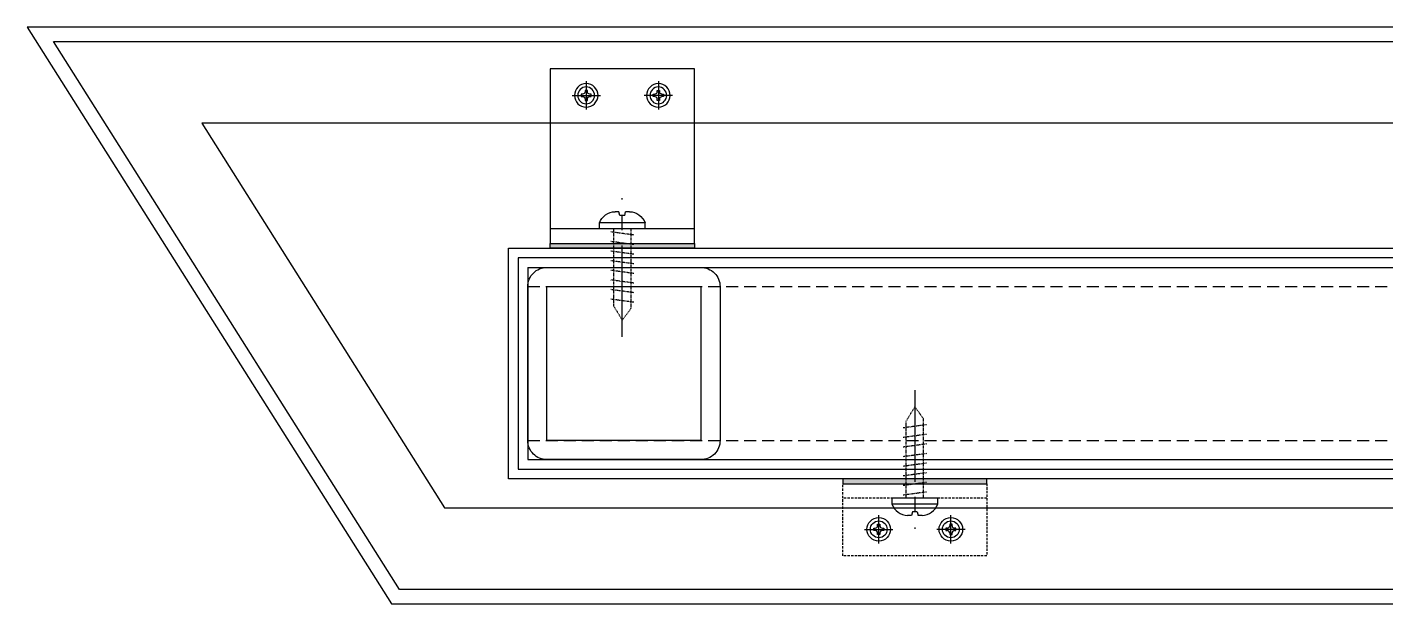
# Model space of a CAD drawing. Header units: millimetres. Extents: x 0 to 119933, y -45162 to 41221.
# Drawn here: x 40136.7 to 40419.3, y 12844.3 to 12964.3 of the extents above; entities that cross this region are included whole.
import ezdxf

# ---------------------------------------------------------------- set-up
doc = ezdxf.new("R2010")
doc.units = ezdxf.units.MM
for name, pattern in [('( Dashed )', [0.75, 0.5, -0.25]), ('CENTER2', [28.575, 19.05, -3.175, 3.175, -3.175]), ('HIDDEN', [0.375, 0.25, -0.125]), ('HIDDEN2', [0.1875, 0.125, -0.0625])]:
    doc.linetypes.add(name, pattern=pattern)
for name, color, linetype in [('CASTFIX', 1, 'Continuous'), ('CW', 4, 'Continuous'), ('F-Alum', 4, 'Continuous'), ('F-hatch', 8, 'Continuous'), ('F-Misc', 8, 'Continuous'), ('F-SSTEEL', 3, 'Continuous'), ('F_ALUM', 4, 'Continuous'), ('HIDDEN', 1, 'HIDDEN')]:
    doc.layers.add(name, color=color, linetype=linetype)

# ---------------------------------------------------------------- blocks, each defined once
blk = doc.blocks.new('ding1')
at = {"layer": 'CASTFIX', "color": 9, "linetype": 'CENTER2'}
blk.add_line((1214.68, -4175.42), (1214.68, -4204.3), dxfattribs=at)
at = {"layer": 'CASTFIX', "color": 8, "linetype": 'HIDDEN2'}
for p, q in [((1212.88, -4181.86), (1214.68, -4178.92)), ((1214.68, -4178.92), (1216.48, -4181.34)), ((1212.88, -4197.92), (1212.88, -4181.86)), ((1216.48, -4197.92), (1216.48, -4181.34)), ((1217.08, -4182.62), (1212.28, -4183.27)), ((1217.08, -4184.62), (1212.28, -4185.27)), ((1217.08, -4186.62), (1212.28, -4187.27)), ((1217.08, -4188.62), (1212.28, -4189.27)), ((1217.08, -4190.62), (1212.28, -4191.27)), ((1217.08, -4192.62), (1212.28, -4193.27)), ((1217.08, -4194.62), (1212.28, -4195.27)), ((1217.08, -4196.62), (1212.28, -4197.27))]:
    blk.add_line(p, q, dxfattribs=at)
at = {"layer": 'CASTFIX'}
for p, q in [((1209.93, -4197.92), (1209.93, -4199.17)), ((1219.43, -4197.92), (1209.93, -4197.92)), ((1219.43, -4197.92), (1219.43, -4199.17)), ((1219.43, -4199.17), (1209.93, -4199.17)), ((1213.98, -4201.47), (1213.18, -4201.47)), ((1214.18, -4200.72), (1213.98, -4201.47)), ((1215.18, -4200.72), (1214.18, -4200.72)), ((1215.18, -4200.72), (1215.38, -4201.47)), ((1216.18, -4201.47), (1215.38, -4201.47))]:
    blk.add_line(p, q, dxfattribs=at)
for centre, start, end in [((1213.34, -4197.8), 201.9199, 267.5066), ((1216.02, -4197.8), 272.4934, 338.0801)]:
    blk.add_arc(centre, 3.68, start, end, dxfattribs=at)
blk = doc.blocks.new('A$C0AEB27A4')
at = {"layer": 'F-hatch'}
blk.add_hatch(color=256, dxfattribs=at).paths.add_polyline_path([(15, 1), (-15, 1), (-15, 0), (15, 0)])
blk.add_lwpolyline([(15, 1), (-15, 1), (-15, 0), (15, 0)], close=True, dxfattribs=at)
at = {"layer": 'F-Misc', "ltscale": 0.1}
for p, q in [((-7.5, 34.75), (-7.5, 28.85)), ((7.5, 34.75), (7.5, 28.85)), ((-10.45, 31.8), (-4.55, 31.8)), ((-8.25, 32.05), (-8.55, 32.05)), ((-8.55, 32.05), (-8.55, 31.55)), ((-8.55, 31.55), (-8.25, 31.55)), ((-7.25, 32.85), (-7.75, 32.85)), ((-7.75, 32.85), (-7.75, 32.55)), ((-7.25, 32.55), (-7.25, 32.85)), ((-6.45, 32.05), (-6.75, 32.05)), ((-6.75, 31.55), (-6.45, 31.55)), ((-6.45, 31.55), (-6.45, 32.05)), ((10.45, 31.8), (4.55, 31.8)), ((6.45, 32.05), (6.75, 32.05)), ((6.45, 31.55), (6.45, 32.05)), ((6.75, 31.55), (6.45, 31.55)), ((7.25, 32.85), (7.75, 32.85)), ((7.25, 32.55), (7.25, 32.85)), ((7.75, 32.85), (7.75, 32.55)), ((8.25, 32.05), (8.55, 32.05)), ((8.55, 31.55), (8.25, 31.55)), ((8.55, 32.05), (8.55, 31.55)), ((-7.75, 31.05), (-7.75, 30.75)), ((-7.75, 30.75), (-7.25, 30.75)), ((-7.25, 30.75), (-7.25, 31.05)), ((7.25, 30.75), (7.25, 31.05)), ((7.75, 30.75), (7.25, 30.75)), ((7.75, 31.05), (7.75, 30.75)), ((-15, 4.04), (15, 4.04))]:
    blk.add_line(p, q, dxfattribs=at)
blk.add_lwpolyline([(15, 1), (-15, 1), (-15, 37.3), (15, 37.3), (15, 1)], dxfattribs=at)
for centre, radius in [((-7.5, 31.8), 2.45), ((7.5, 31.8), 2.45), ((-7.5, 31.8), 1.75), ((7.5, 31.8), 1.75)]:
    blk.add_circle(centre, radius, dxfattribs=at)
for centre, start, end in [((-8.25, 32.55), 270, 360), ((-8.25, 31.05), 360, 90), ((-6.75, 32.55), 180, 270), ((-6.75, 31.05), 90, 180), ((6.75, 32.55), 270, 360), ((6.75, 31.05), 360, 90), ((8.25, 32.55), 180, 270), ((8.25, 31.05), 90, 180)]:
    blk.add_arc(centre, 0.5, start, end, dxfattribs=at)
at = {"layer": 'F-Misc', "ltscale": 0.1, "extrusion": (0, 0, -1), "xscale": -1, "zscale": -1, "rotation": 180}
blk.add_blockref('ding1', (-1214.68, -4193.88), dxfattribs=at)
blk = doc.blocks.new('A$C20BB5686')
at = {"layer": 'F-hatch'}
blk.add_hatch(color=256, dxfattribs=at).paths.add_polyline_path([(1, -15), (1, 15), (0, 15), (0, -15)])
at = {"linetype": '( Dashed )'}
blk.add_line((4.04, 15), (4.04, -15), dxfattribs=at)
blk.add_lwpolyline([(1, -15), (1, 15), (16, 15), (16, -15), (1, -15)], dxfattribs=at)
at = {"layer": 'F-hatch'}
blk.add_lwpolyline([(1, -15), (1, 15), (0, 15), (0, -15)], close=True, dxfattribs=at)
at = {"layer": 'F-Misc', "ltscale": 0.1}
for p, q in [((10.75, 8.55), (10.25, 8.55)), ((10.25, 8.55), (10.25, 8.25)), ((10.5, 10.45), (10.5, 4.55)), ((10.75, 8.25), (10.75, 8.55)), ((13.45, 7.5), (7.55, 7.5)), ((9.75, 7.75), (9.45, 7.75)), ((9.45, 7.75), (9.45, 7.25)), ((9.45, 7.25), (9.75, 7.25)), ((10.25, 6.75), (10.25, 6.45)), ((10.25, 6.45), (10.75, 6.45)), ((10.75, 6.45), (10.75, 6.75)), ((11.55, 7.75), (11.25, 7.75)), ((11.25, 7.25), (11.55, 7.25)), ((11.55, 7.25), (11.55, 7.75)), ((10.5, -10.45), (10.5, -4.55)), ((13.45, -7.5), (7.55, -7.5)), ((9.45, -7.25), (9.75, -7.25)), ((9.45, -7.75), (9.45, -7.25)), ((9.75, -7.75), (9.45, -7.75)), ((10.25, -6.45), (10.75, -6.45)), ((10.25, -6.75), (10.25, -6.45)), ((10.25, -8.55), (10.25, -8.25)), ((10.75, -6.45), (10.75, -6.75)), ((10.75, -8.25), (10.75, -8.55)), ((11.25, -7.25), (11.55, -7.25)), ((11.55, -7.75), (11.25, -7.75)), ((11.55, -7.25), (11.55, -7.75)), ((10.75, -8.55), (10.25, -8.55))]:
    blk.add_line(p, q, dxfattribs=at)
for centre, radius in [((10.5, 7.5), 2.45), ((10.5, 7.5), 1.75), ((10.5, -7.5), 2.45), ((10.5, -7.5), 1.75)]:
    blk.add_circle(centre, radius, dxfattribs=at)
for centre, start, end in [((9.75, 8.25), 270, 0), ((9.75, 6.75), 0, 90), ((11.25, 8.25), 180, 270), ((11.25, 6.75), 90, 180), ((9.75, -6.75), 270, 0), ((9.75, -8.25), 0, 90), ((11.25, -6.75), 180, 270), ((11.25, -8.25), 90, 180)]:
    blk.add_arc(centre, 0.5, start, end, dxfattribs=at)
at = {"layer": 'F-Misc', "ltscale": 0.1, "extrusion": (0, 0, -1), "xscale": -0.9999999999999999, "zscale": -0.9999999999999999, "rotation": 270}
blk.add_blockref('ding1', (4193.88, -1214.68), dxfattribs=at)

msp = doc.modelspace()

# ---------------------------------------------------------------- linework, layer by layer
at = {"layer": 'CW'}
for points in [[(40656.72, 12964.29), (40586.72, 12964.29), (40586.72, 12924.29), (40536.72, 12924.29), (40506.72, 12964.29), (40136.72, 12964.29), (40212.51, 12844.29), (40764.25, 12844.29), (40764.25, 12864.29)], [(40656.72, 12964.29), (40656.72, 12944.29), (40606.72, 12944.29), (40606.72, 12918.29), (40516.22, 12918.29), (40496.72, 12944.29), (40173.01, 12944.29), (40223.53, 12864.29), (40764.25, 12864.29)]]:
    msp.add_lwpolyline(points, dxfattribs=at)
at = {"layer": 'CW', "elevation": -0.84}
msp.add_lwpolyline([(40761.25, 12864.29), (40761.25, 12847.29), (40214.16, 12847.29), (40142.16, 12961.29), (40505.22, 12961.29), (40535.22, 12921.29), (40589.72, 12921.29), (40589.72, 12961.29), (40656.72, 12961.29), (40656.72, 12964.29)], dxfattribs=at)
at = {"layer": 'F-Alum', "color": 8, "linetype": 'HIDDEN', "ltscale": 10}
for p, q in [((40240.83, 12910.29, -0.84), (40730.46, 12910.29, -0.84)), ((40240.83, 12878.29, -0.84), (40750.67, 12878.29, -0.84))]:
    msp.add_line(p, q, dxfattribs=at)
at = {"layer": 'F-SSTEEL'}
for p, q in [((40240.83, 12914.29, -0.84), (40727.93, 12914.29, -0.84)), ((40240.83, 12914.29, -0.84), (40240.83, 12874.29, -0.84)), ((40240.83, 12874.29, -0.84), (40753.2, 12874.29, -0.84))]:
    msp.add_line(p, q, dxfattribs=at)
at = {"layer": 'F-SSTEEL', "elevation": -0.84}
msp.add_lwpolyline([(40244.83, 12914.29), (40276.83, 12914.29, -0.414214), (40280.83, 12910.29), (40280.83, 12878.29, -0.414214), (40276.83, 12874.29), (40244.83, 12874.29, -0.414214), (40240.83, 12878.29), (40240.83, 12910.29, -0.414214)], format="xyb", close=True, dxfattribs=at)
msp.add_lwpolyline([(40244.83, 12910.29), (40276.83, 12910.29), (40276.83, 12878.29), (40244.83, 12878.29)], close=True, dxfattribs=at)
at = {"layer": 'F_ALUM', "elevation": -0.84}
for points in [[(40699.82, 12955.06), (40724.3, 12916.29), (40238.83, 12916.29), (40238.83, 12872.29), (40405, 12872.29), (40405, 12872.29), (40769.32, 12872.29)], [(40767.32, 12870.29), (40407, 12870.29), (40407, 12870.29), (40236.83, 12870.29), (40236.83, 12918.29), (40720.67, 12918.29), (40698.71, 12953.06)]]:
    msp.add_lwpolyline(points, dxfattribs=at)

# ---------------------------------------------------------------- block references
at = {"layer": 'F-Misc', "ltscale": 0.1, "rotation": 269.9999999530622}
msp.add_blockref('A$C20BB5686', (40321.33, 12870.29, -0.84), dxfattribs=at)
at = {"layer": 'HIDDEN', "xscale": -1}
msp.add_blockref('A$C0AEB27A4', (40260.49, 12918.29, -0.84), dxfattribs=at)

doc.saveas('drawing.dxf')
